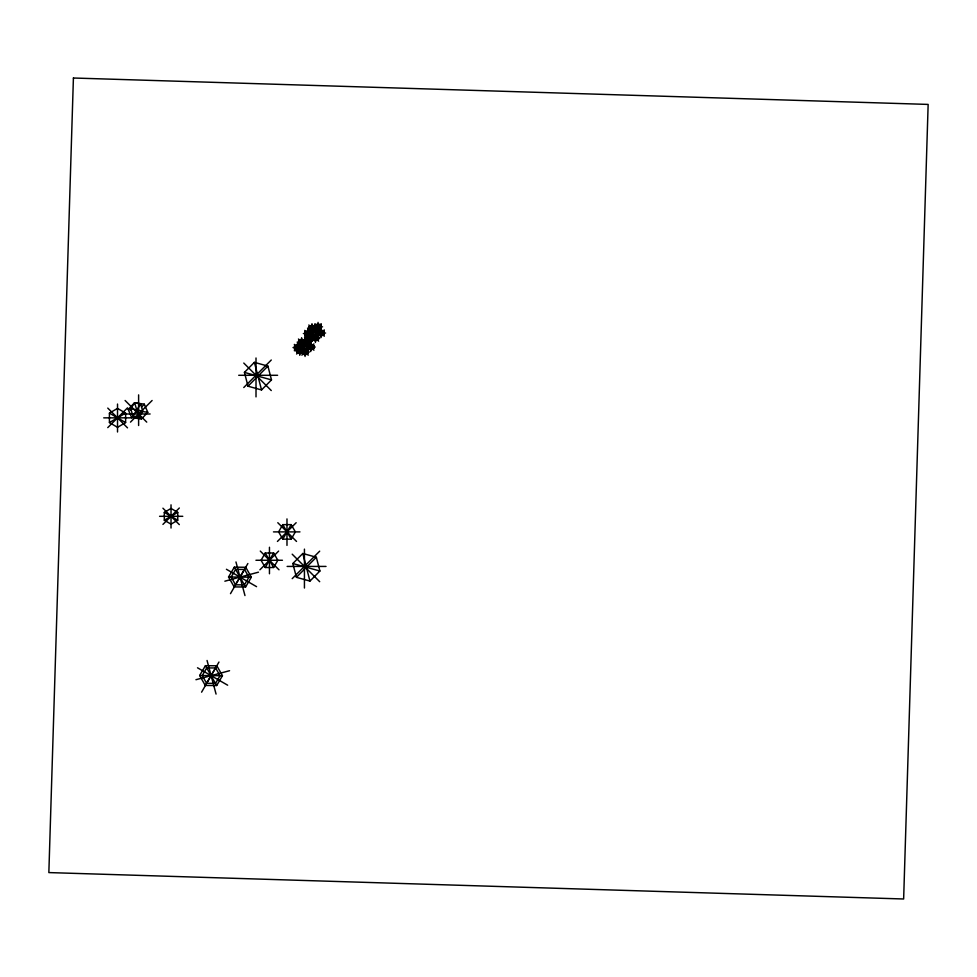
<?xml version="1.0" encoding="UTF-8"?>
<svg xmlns="http://www.w3.org/2000/svg" width="977" height="977" viewBox="0 0 977 977"><rect width="100%" height="100%" fill="white"/><g stroke="black" fill="none" stroke-linecap="round" stroke-linejoin="round"><path stroke-width="1.47" d="M230.487 593.662L247.877 563.521M265.255 552.994L261.067 560.261L265.255 567.515L273.645 567.515L277.834 560.261L273.645 552.994L265.255 552.994L273.645 567.515M282.793 524.637L278.604 531.891L282.793 539.157L291.17 539.157L295.372 531.891L291.17 524.637L282.793 524.637L291.17 539.157M265.255 567.515L273.645 552.994M282.793 539.157L291.17 524.637M201.58 692.18L218.97 662.04M228.545 577.004L234.321 567.173L245.728 567.258L251.358 577.175L245.581 587.006L234.175 586.921L228.545 577.004L251.358 577.175M234.175 586.921L245.728 567.258M199.638 675.522L205.426 665.691L216.833 665.777L222.451 675.705L216.674 685.536L205.268 685.451L199.638 675.522L222.451 675.705M205.268 685.451L216.833 665.777M130.747 408.704L134.618 402.744L140.627 404.014L142.764 411.244L138.893 417.203L132.884 415.933L130.747 408.704L142.764 411.244M132.884 415.933L140.627 404.014M128.195 409.448L134.508 402.744L144.291 404.173L147.771 412.306L141.47 419.011L131.675 417.582L128.195 409.448L130.991 409.851M131.675 417.582L133.483 415.665M141.592 407.043L144.291 404.173M244.433 372.396L254.386 362.345L267.918 366.106L271.496 379.906L261.531 389.945L247.999 386.196L244.433 372.396L271.496 379.906M247.999 386.196L267.918 366.106M292.844 563.534L302.809 553.483L316.34 557.244L319.906 571.032L309.953 581.083L296.422 577.322L292.844 563.534L319.906 571.032M296.422 577.322L316.34 557.244M107.763 427.621L127.523 407.849M130.466 422.125L152.107 400.485M243.774 387.527L271.276 360.012M308.817 331.337L315.144 324.999M304.665 336.723L311.004 330.397M298.449 345.333L304.775 339.007M315.986 328.919L321.225 323.68M294.309 350.731L300.635 344.392M310.784 335.245L319.064 326.965M307.523 339.459L313.287 333.694M305.618 342.915L310.454 338.079M300.305 349.351L308.695 340.961M296.593 354.028L302.919 347.69M312.249 341.181L318.575 334.842M317.952 336.222L324.291 329.896M301.881 355.176L308.219 348.85M307.596 350.218L313.922 343.892M162.927 524.405L179.328 508.003M277.431 541.441L296.165 522.707M259.894 569.811L278.628 551.077M292.196 578.665L319.699 551.15M109.424 413.124L117.521 408.398L125.618 413.124L125.618 422.577L117.521 427.315L109.424 422.577L109.424 413.124L125.618 422.577M109.424 422.577L125.618 413.124M164.307 512.375L171.024 508.455L177.741 512.375L177.741 520.228L171.024 524.148L164.307 520.228L164.307 512.375L177.741 520.228M164.307 520.228L177.741 512.375M309.001 326.587L312.042 325.048L315.082 326.587L309.001 329.64L309.001 326.587L314.069 329.127M315.07 327.295L315.07 325.256L318.111 323.729L321.152 325.256L321.152 328.321L318.111 329.847M304.848 331.972L307.889 330.446L310.93 331.972L304.848 335.038L304.848 331.972L310.93 335.038L310.857 329.041L319.015 333.145L319.015 329.041L314.936 326.99L312.225 328.357M316.084 327.808L321.152 325.256M319.015 329.041L310.857 333.145L314.936 335.196M313.214 335.27L307.132 338.335L307.132 335.27L310.173 333.743L313.214 335.27L313.214 338.335L310.173 339.862M298.632 340.582L301.673 339.056L304.714 340.582L298.632 343.648L298.632 340.582L303.7 343.135M319.149 330.959L321.177 329.933L324.217 331.472L324.217 334.525L321.177 336.064L318.136 334.525L318.136 332.485M304.714 341.291L304.714 339.251L307.755 337.724L310.796 339.251L310.796 342.316L307.755 343.843M315.473 334.891L318.514 336.418L318.514 339.483L315.473 341.01L312.432 339.483L312.432 336.418L319.015 333.145M294.492 345.968L297.533 344.441L300.574 345.968L300.574 349.033L294.492 345.968L294.492 349.033L297.533 350.56L297.533 344.441M300.501 343.037L304.568 340.985L308.647 343.037L308.647 347.14L304.568 349.192L300.501 347.14L300.501 343.037L308.647 347.14M318.136 334.525L324.217 331.472M305.728 341.803L310.796 339.251M312.432 339.483L318.514 336.418M294.492 349.033L300.574 345.968M300.501 347.14L308.647 343.037M310.82 343.941L307.779 345.467L313.849 348.533L313.849 345.467L310.82 343.941L304.543 337.676M296.776 352.331L302.858 349.265L302.858 352.331L299.817 353.857L296.776 352.331L296.776 349.265L302.858 352.331M302.064 350.425L305.105 348.899L308.146 350.425L308.146 353.479L305.105 355.017L302.064 353.479L302.064 350.425L308.146 353.479M313.849 345.467L307.779 348.533L310.82 350.059L313.849 348.533M302.064 353.479L308.146 350.425M224.857 581.193L258.465 572.18M195.95 679.711L229.558 670.711M269.689 560.261L268.333 560.261M314.008 326.831L322.557 326.831M307.523 328.162L315.669 328.162M308.879 331.154L320.871 331.154M316.963 333.047L325.61 333.047M303.371 333.548L312.151 333.548M305.667 336.857L314.044 336.857M311.529 338.005L319.906 338.005M303.652 340.839L312.188 340.839M297.155 342.158L305.764 342.158M298.522 345.162L310.503 345.162M307.01 347.043L315.253 347.043M293.015 347.556L301.966 347.556M295.298 350.853L303.688 350.853M301.172 352.001L309.55 352.001M238.706 375.29L277.602 375.29M122.125 413.992L150.116 413.992M103.721 417.851L131.663 417.851M159.569 516.308L182.772 516.308M273.475 531.891L299.963 531.891M255.937 560.261L282.438 560.261M287.128 566.428L326.025 566.428M142.178 411.488L147.771 412.306M315.07 325.256L321.152 328.321M319.149 331.972L324.217 334.525M309.001 329.64L311.028 330.666M312.432 336.418L318.514 339.483M307.132 335.27L313.214 338.335M304.848 335.038L307.889 336.564L307.889 330.446M304.714 339.251L310.796 342.316M298.632 343.648L301.673 345.174M299.817 347.739L302.858 349.265M226.42 569.273L256.56 586.664M197.513 667.792L227.653 685.195M314.912 323.68L321.238 330.006M318.478 330.397L324.303 336.222M308.83 324.999L313.641 329.811M310.637 326.929L319.125 335.404M312.261 334.842L318.6 341.181M304.69 330.397L310.063 335.77M307.474 334.195L313.299 340.02M308.109 344.392L313.935 350.218M298.461 339.007L308.756 349.412M301.905 348.85L308.231 355.176M294.321 344.392L299.695 349.766M297.106 348.191L302.931 354.028M243.774 363.053L271.276 390.556M277.798 522.707L296.532 541.441M292.196 554.191L319.699 581.694M125.105 400.485L146.745 422.125M260.273 551.077L279.007 569.811M107.763 408.093L127.523 427.853M162.927 508.199L179.328 524.612M234.321 567.173L245.581 587.006M205.426 665.691L216.674 685.536M139.723 414.944L141.47 419.011M134.618 402.744L138.893 417.203M235.958 561.958L244.971 595.567M207.051 660.476L216.064 694.085M254.386 362.345L261.531 389.945M302.809 553.483L309.953 581.083M321.128 328.577L321.128 337.541M318.062 322.373L318.062 329.97M315.424 334.11L315.424 342.487M314.875 325.17L314.875 336.699M311.981 323.692L311.981 331.288M310.759 342.585L310.759 351.537M310.124 332.388L310.124 340.778M307.84 329.09L307.694 343.965M305.056 348.117L305.056 356.495M304.506 339.178L304.506 350.706M304.433 549.123L304.433 588.02M301.624 337.7L301.624 345.296M299.768 346.383L299.768 355.335M297.484 343.086L297.484 352.038M286.982 518.909L286.982 545.398M269.457 547.267L269.457 573.768M256.011 357.985L256.011 396.882M171.024 504.84L171.024 528.044M138.612 394.891L138.612 425.496M117.521 404.051L117.521 431.993M73.409 78.013L48.85 872.583L511.179 886.872A3822.39 0.867 1.8 0 0 752.949 894.334L903.64 898.987L928.15 104.417L73.409 78.013M235.64 569.383L231.134 577.053L235.518 584.796L244.409 584.869L248.927 577.199L244.531 569.457L235.64 569.383M206.733 667.914L202.227 675.583L206.611 683.314L215.514 683.387L220.02 675.718L215.624 667.975L206.733 667.914"/></g></svg>
